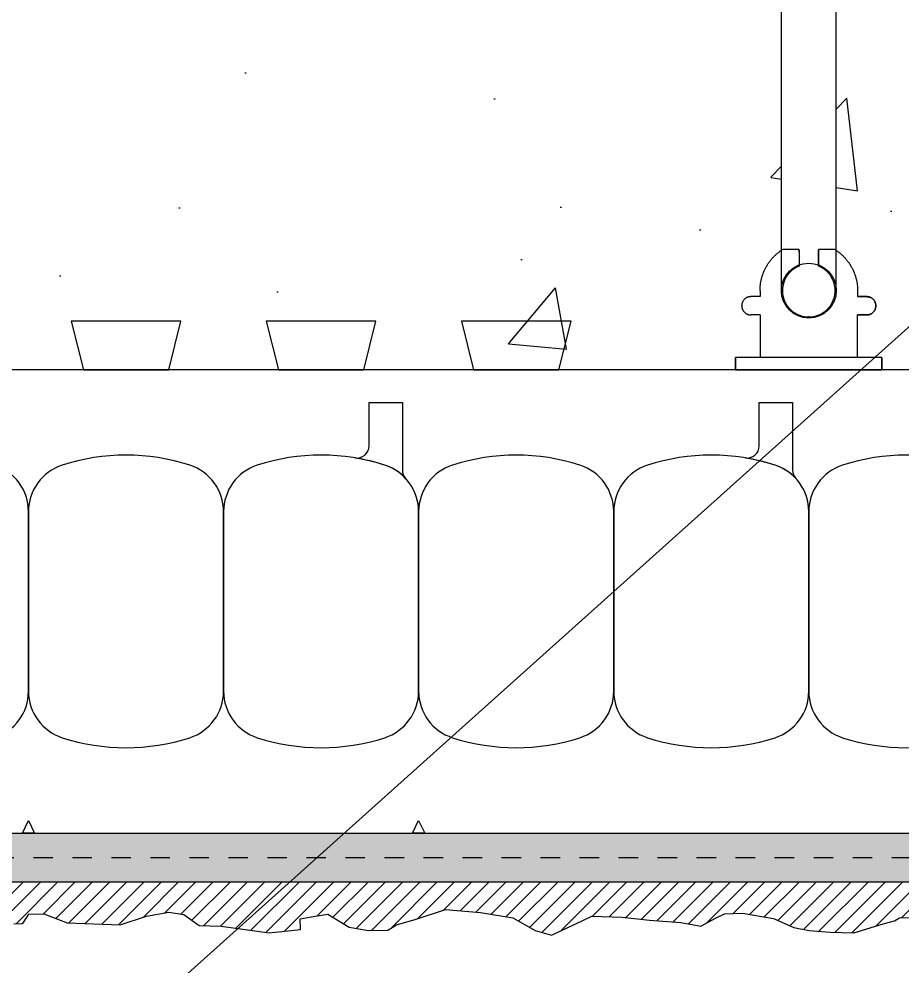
# Model space of a CAD drawing. Header units: inches. Extents: x 2884.7 to 2915.3, y 456.8 to 491.9.
# Drawn here: x 2894.719 to 2899.246, y 475.122 to 479.977 of the extents above; entities that cross this region are included whole.
import ezdxf

# ---------------------------------------------------------------- set-up
doc = ezdxf.new("R2010")
doc.units = ezdxf.units.IN
doc.header["$LTSCALE"] = 0.5
doc.header["$MEASUREMENT"] = 0
doc.linetypes.add('DASHED2', pattern=[0.375, 0.25, -0.125])
doc.layers.get('0').update_dxf_attribs({"linetype": 'CONTINUOUS'})
for name, color, linetype in [('HATCH', 12, 'CONTINUOUS'), ('line25', 2, 'CONTINUOUS'), ('LINE50', 5, 'CONTINUOUS'), ('LINE9', 9, 'CONTINUOUS'), ('TEXT', 4, 'CONTINUOUS')]:
    doc.layers.add(name, color=color, linetype=linetype)
doc.styles.add('DIM', font='romans.shx', dxfattribs={"width": 0.7})
doc.dimstyles.new('ext_12', dxfattribs={"dimscale": 12, "dimtxt": 0.09375, "dimasz": 0.09375, "dimexe": 0.09375, "dimexo": 0.0625, "dimgap": 0.0625, "dimtad": 1, "dimdec": 1, "dimzin": 3, "dimdsep": 46, "dimlunit": 4, "dimtxsty": 'DIM', "dimcen": 0.09, "dimdle": 0.09375, "dimclrt": 4, "dimadec": 0, "dimazin": 0, "dimtfac": 1, "dimtdec": 1, "dimtmove": 2, "dimatfit": 3, "dimfxl": 0, "dimfrac": 2, "dimtolj": 1, "dimtzin": 0, "dimarcsym": 0})

# ---------------------------------------------------------------- blocks, each defined once
blk = doc.blocks.new('WEB_6_CENTRE_TOP')
for p, q in [((5.688000016345484, 0.140625), (4.440892098500626e-16, 0.140625)), ((5.688000016345484, -0.140625), (4.440892098500626e-16, -0.140625))]:
    blk.add_line(p, q)
for centre in [(4.440892098500626e-16, 0), (5.688000016345484, 0)]:
    blk.add_circle(centre, 0.140625)
blk = doc.blocks.new('Connector')
blk.add_point((0.2709174698770802, 1.661931555041463e-06))
at = {"layer": 'LINE9'}
for p, q in [((-3.258168725484012e-05, 0.3749992150000656), (3.258168725484012e-05, -0.3749992150000656)), ((0.06241786328238064, -0.3749992148524877), (0.06241786328238064, 0.3749992443783929)), ((0.2812174256824029, 0.2499994843784696), (0.06241786620012491, 0.2499994843784696))]:
    blk.add_line(p, q, dxfattribs=at)
for points, weights in [([(0.007417973282404233, 0.3749992443784497), (0.003675450510719713, 0.3749992443784497), (-3.25743263793754e-05, 0.3749992443784497)], [1, 0.9725870691378072, 0.9503054881147847]), ([(0.3272173336824018, 0.3434992873784556), (0.3081635517900478, 0.3434992873783988), (0.2812174256824314, 0.3165531612708667), (0.2812174256824029, 0.2974993793784568)], [1, 0.85355339, 0.85355339, 1]), ([(0.3280923319323996, 0.3434992873784556), (0.3272173336824302, 0.3434992873784556), (0.3272173336824018, 0.3434992873784556)], [1, 0.70710678, 1]), ([(0.3749672381823963, 0.2974993793784568), (0.3749672381823964, 0.3165531612708667), (0.3480211220747584, 0.3434992873783988), (0.3289673301823974, 0.3434992873784556)], [1, 0.85355339, 0.85355339, 1]), ([(0.4059171863186535, 0.2499994812478752), (0.5456119710193006, 0.2499994818511543), (0.6188283582062053, 0.1310289191654936)], [0.9584044154091053, 0.794674173519109, 0.86465157111261]), ([(0.6188283615153448, 0.05237709487580038), (0.6117085634233241, 0.04899987637845172), (0.6038283904591744, 0.04899987637845173)], [0.8361502417800951, 0.892081430621068, 1]), ([(0.6038283904591744, -0.0489998776216619), (0.6117085625107617, -0.048999877621605), (0.6188283599457839, -0.05237709537464598)], [1, 0.892081441770365, 0.8361502533368361]), ([(0.6188283613946357, -0.131028911892309), (0.5456119750629149, -0.2499994738277503), (0.4059171864701652, -0.2499994726211348)], [0.8646515744283529, 0.7946741696858824, 0.9584044151948177]), ([(0.2812174256824029, -0.2974993806216669), (0.2812174256824314, -0.3165531625140199), (0.3081635517900478, -0.3434992886216657), (0.3272173336824018, -0.3434992886216657)], [1, 0.85355339, 0.85355339, 1]), ([(0.3272173336824018, -0.3434992886216657), (0.2812174256824029, -0.3434992886216657), (0.2812174256824029, -0.2974993806216669)], [1, 0.70710678, 1]), ([(0.3289673301823974, -0.3434992886216657), (0.3480211120747487, -0.3434992886216657), (0.3749672381823964, -0.3165531625140199), (0.3749672381823963, -0.2974993806216669)], [1, 0.85355339, 0.85355339, 1]), ([(0.3749672381823963, -0.2974993806216669), (0.3749672381823963, -0.3434992886216657), (0.3289673301823974, -0.3434992886216657)], [1, 0.70710678, 1]), ([(-3.257432646819325e-05, -0.3749992256215302), (0.003675450510687739, -0.374999225621644), (0.007417973282404233, -0.374999225621644)], [0.9503054881146419, 0.9725870691377194, 1])]:
    blk.add_rational_spline(points, weights, degree=2, dxfattribs=at)
for points, degree in [([(-3.257431322012394e-05, 0.3749992150000656), (0.002445673934634129, 0.3749992149990992), (0.004938010751889266, 0.3749992149986445), (0.007417973282404233, 0.3749992149986445)], 3), ([(0.007417973282404233, 0.3749992149986445), (0.02144967107233597, 0.3749992149986445), (0.05068376975444622, 0.3749992150304199), (0.06241786328238064, 0.3749992151096597), (0.06241786328238064, 0.3749992151476311)], 3), ([(0.3272173336824018, 0.3434992873784556), (0.3272173336824018, 0.3434992873784556), (0.3276798538016727, 0.3434992873784556), (0.3280923319323996, 0.3434992873784556)], 3), ([(0.3280923319323996, 0.3434992873784556), (0.3285048100631265, 0.3434992873784556), (0.3289673301823974, 0.3434992873784556), (0.3289673301823974, 0.3434992873784556)], 3), ([(0.2812174256824029, 0.2499994843784696), (0.2812174256824029, 0.2974993793784568)], 1), ([(0.3749672381823963, 0.2499994843784127), (0.3749672381823963, 0.2974993793784568)], 1), ([(0.4059171862823838, 0.2499994843784127), (0.3749672381824247, 0.2499994843784127)], 1), ([(0.6188283604591653, 0.1310289223200191), (0.6188283604591653, 0.05237707962402895)], 1), ([(0.6038283904591744, 0.04899987637845173), (0.5317104146954286, 0.04899987637845173)], 1), ([(0.6038283904591744, 0.04899987511755102), (0.6089535437752751, 0.04899987429752786), (0.6141977466683137, 0.05018059706043845), (0.6188283630154707, 0.05237709171308937)], 3), ([(0.6038283904591744, -0.04899987608649169), (0.579789061094008, -0.0489998776216619), (0.5557497317288416, -0.0489998776216619), (0.5317104023636752, -0.04899988870317272)], 3), ([(0.5317104146954286, -0.0489998776216619), (0.6038283904591744, -0.0489998776216619)], 1), ([(0.6188283630154707, -0.05237709086724705), (0.6141977462140495, -0.05018059748231805), (0.6089535436424036, -0.04899987508798019), (0.6038283904591744, -0.04899987608649169)], 3), ([(0.6188283604591653, -0.05237709086724705), (0.6188283604591653, -0.1310289135632782)], 1), ([(0.06241786328238064, -0.2499994756216148), (0.2812174256824029, -0.249999475621615)], 1), ([(0.2812174256824029, -0.2974993806216669), (0.2812174256824029, -0.249999475621615)], 1), ([(0.2812174256824029, -0.249999475621615), (0.2812174256824029, -0.2974993806216669)], 1), ([(0.3749672381823963, -0.2499994756216717), (0.3749672381823963, -0.2974993806216669)], 1), ([(0.3749672381823963, -0.2974993806216669), (0.3749672381823963, -0.2499994756216717)], 1), ([(0.4059171862823838, -0.2499994756216717), (0.3749672381750919, -0.2499994756216717)], 1), ([(0.007417973282404233, -0.3749992150014743), (0.004938010753196664, -0.3749992150014743), (0.002445673934946768, -0.3749992150010196), (-3.257431313485881e-05, -0.3749992150000532)], 3), ([(0.06241786328238064, -0.3749992148524877), (0.06241786328238064, -0.3749992148905159), (0.05068376975444622, -0.3749992149696988), (0.02144967107233597, -0.3749992150014743), (0.007417973282404233, -0.3749992150014743)], 3), ([(0.3280923319323996, -0.3434992886216657), (0.3276798538016443, -0.3434992886216657), (0.3272173336824018, -0.3434992886216657), (0.3272173336824018, -0.3434992886216657)], 3), ([(0.3289673301823974, -0.3434992886216657), (0.3289673301823974, -0.3434992886216657), (0.3285048100631265, -0.3434992886216657), (0.3280923319323996, -0.3434992886216657)], 3)]:
    blk.add_open_spline(points, degree=degree, dxfattribs=at)
for points, weights, knots in [([(0.06241786730985413, 0.3749992443783931), (0.06241786854196008, 0.3749992443784498), (0.04630877539782219, 0.3749992443784497), (0.03019967615492369, 0.3749992443785634), (0.007417973835350365, 0.3749992443785634)], [0.8687188585685339, 0.861102746415096, 1, 0.8611027342883395, 0.8687188598984209], [0, 0, 0, 0.4999999781731538, 0.4999999781731538, 1, 1, 1]), ([(0.5317104048302843, 0.04899987390064713), (0.4716783751912068, 0.2031150203294549), (0.332712202692651, 0.1134281874892683), (0.1569597641982092, 4.346083437578585e-09), (0.3327122026926226, -0.1134281887647656), (0.4716783699598199, -0.2031150182285097), (0.5317104030229416, -0.04899987134177148)], [0.899508922285991, 0.5997182152975012, 1, 0.54226024, 1, 0.5997182243345061, 0.8995089087494773], [0, 0, 0, 0.3181123135056626, 0.3181123135056626, 0.6818876936762344, 0.6818876936762344, 1, 1, 1]), ([(0.007417973035650509, -0.374999225621758), (0.03019967149134928, -0.374999225621644), (0.04630876560347374, -0.374999225621644), (0.06241785921338838, -0.3749992256216439), (0.0624178606516388, -0.3749992256217576)], [0.8687188593189243, 0.8611027395725566, 1, 0.8611027429575047, 0.8687188589477123], [0, 0, 0, 0.5000000060925393, 0.5000000060925393, 1, 1, 1])]:
    blk.add_rational_spline(points, weights, degree=2, knots=knots, dxfattribs=at)
for points, knots in [([(0.4059171862823838, 0.2499994781284788), (0.4059171862823838, 0.2499994777493332), (0.4059171862823838, 0.2499994773701876), (0.4059171862823838, 0.249999476991042), (0.4059171862823838, 0.249999476991042), (0.4059171862823838, 0.2499994781284788), (0.4059171862823838, 0.2499994781284788)], [0, 0, 0, 0, 1, 1, 1, 1.000000001137437, 1.000000001137437, 1.000000001137437, 1.000000001137437]), ([(0.4059171862943742, 0.249999479746242), (0.4059171862943742, 0.249999480246919), (0.4059171862943742, 0.249999480747596), (0.4059171862943742, 0.249999481248273), (0.4059171862943742, 0.249999481248273), (0.4059171862943742, 0.249999479746242), (0.4059171862943742, 0.249999479746242)], [0, 0, 0, 0, 1, 1, 1, 1.000000001502031, 1.000000001502031, 1.000000001502031, 1.000000001502031]), ([(0.4059171862823838, 0.2499994713335302), (0.4059171862823838, 0.249999470863473), (0.4059171862823838, 0.2499994703934158), (0.4059171862823838, 0.2499994699233586), (0.4059171862823838, 0.2499994699233587), (0.4059171862823838, 0.2499994713335302), (0.4059171862823838, 0.2499994713335302)], [0, 0, 0, 0, 1, 1, 1, 1.000000001410172, 1.000000001410172, 1.000000001410172, 1.000000001410172]), ([(0.4059171862943758, 0.2499994704144855), (0.4059171862943758, 0.249999471035102), (0.4059171862943758, 0.2499994716557185), (0.4059171862943758, 0.249999472276335), (0.4059171862943758, 0.249999472276335), (0.4059171862943758, 0.2499994704144855), (0.4059171862943758, 0.2499994704144855)], [0, 0, 0, 0, 1, 1, 1, 1.00000000186185, 1.00000000186185, 1.00000000186185, 1.00000000186185]), ([(0.4059171862823838, 0.2499994642658469), (0.4059171862823838, 0.2499994638867392), (0.4059171862823838, 0.2499994635076314), (0.4059171862823838, 0.2499994631285237), (0.4059171862823838, 0.2499994631285238), (0.4059171862823838, 0.2499994642658469), (0.4059171862823838, 0.2499994642658469)], [0, 0, 0, 0, 1, 1, 1, 1.000000001137323, 1.000000001137323, 1.000000001137323, 1.000000001137323]), ([(0.4059171862944932, 0.2499994614427751), (0.4059171862944932, 0.2499994619433193), (0.4059171862944932, 0.2499994624438635), (0.4059171862944932, 0.2499994629444077), (0.4059171862944932, 0.2499994629444077), (0.4059171862944932, 0.2499994614427751), (0.4059171862944932, 0.2499994614427751)], [0, 0, 0, 0, 1, 1, 1, 1.000000001501633, 1.000000001501633, 1.000000001501633, 1.000000001501633]), ([(0.4059171869207354, 0.2499994597462267), (0.4059171869207354, 0.2499994602468277), (0.4059171869207354, 0.2499994607474287), (0.4059171869207354, 0.2499994612480297), (0.4059171869207354, 0.2499994612480298), (0.4059171869207354, 0.2499994597462267), (0.4059171869207354, 0.2499994597462267)], [0, 0, 0, 0, 1, 1, 1, 1.000000001501803, 1.000000001501803, 1.000000001501803, 1.000000001501803]), ([(0.4059171862823838, 0.2499994498485369), (0.4059171862823838, 0.2499994495351781), (0.4059171862823838, 0.2499994492218193), (0.4059171862823838, 0.2499994489084605), (0.4059171862823838, 0.2499994489084604), (0.4059171862823838, 0.2499994498485369), (0.4059171862823838, 0.2499994498485369)], [0, 0, 0, 0, 1, 1, 1, 1.000000000940076, 1.000000000940076, 1.000000000940076, 1.000000000940076]), ([(0.4059171862823838, 0.2499994543785026), (0.4059171862823838, 0.2499994541257389), (0.4059171862823838, 0.2499994538729752), (0.4059171862823838, 0.2499994536202115), (0.4059171862823838, 0.2499994536202114), (0.4059171862823838, 0.2499994543785026), (0.4059171862823838, 0.2499994543785026)], [0, 0, 0, 0, 1, 1, 1, 1.000000000758291, 1.000000000758291, 1.000000000758291, 1.000000000758291]), ([(0.4059171862823838, 0.2499994451367859), (0.4059171862823838, 0.2499994448840222), (0.4059171862823838, 0.2499994446312585), (0.4059171862823838, 0.2499994443784948), (0.4059171862823838, 0.2499994443784947), (0.4059171862823838, 0.2499994451367859), (0.4059171862823838, 0.2499994451367859)], [0, 0, 0, 0, 1, 1, 1, 1.000000000758291, 1.000000000758291, 1.000000000758291, 1.000000000758291]), ([(0.4059171869207906, 0.2499994504141859), (0.4059171869207728, 0.249999451034878), (0.4059171869207551, 0.2499994516555702), (0.4059171869207373, 0.2499994522762624), (0.4059171869207372, 0.2499994522762625), (0.4059171869207906, 0.2499994504141859), (0.4059171869207906, 0.2499994504141859)], [0, 0, 0, 0, 1, 1, 1, 1.000000001862076, 1.000000001862076, 1.000000001862076, 1.000000001862076]), ([(0.4059171869023155, 0.249999440436631), (0.4059171869023827, 0.249999440716566), (0.4059171869024499, 0.249999440996501), (0.405917186902517, 0.249999441276436), (0.4059171869025171, 0.249999441276436), (0.4059171869023155, 0.249999440436631), (0.4059171869023155, 0.249999440436631)], [0, 0, 0, 0, 1, 1, 1, 1.000000000839805, 1.000000000839805, 1.000000000839805, 1.000000000839805]), ([(0.4059171869023155, 0.2499994352179503), (0.4059171869023155, 0.2499994355650362), (0.4059171869023155, 0.2499994359121221), (0.4059171869023155, 0.249999436259208), (0.4059171869023155, 0.249999436259208), (0.4059171869023155, 0.2499994352179503), (0.4059171869023155, 0.2499994352179503)], [0, 0, 0, 0, 1, 1, 1, 1.000000001041258, 1.000000001041258, 1.000000001041258, 1.000000001041258]), ([(0.4059171869207354, 0.2499994414427026), (0.4059171869207354, 0.2499994419432847), (0.4059171869207354, 0.2499994424438668), (0.4059171869207354, 0.2499994429444489), (0.4059171869207354, 0.2499994429444489), (0.4059171869207354, 0.2499994414427026), (0.4059171869207354, 0.2499994414427026)], [0, 0, 0, 0, 1, 1, 1, 1.000000001501746, 1.000000001501746, 1.000000001501746, 1.000000001501746]), ([(0.4059171862823838, 0.2499994298485779), (0.4059171862823838, 0.2499994295352191), (0.4059171862823838, 0.2499994292218603), (0.4059171862823838, 0.2499994289085015), (0.4059171862823838, 0.2499994289085014), (0.4059171862823838, 0.2499994298485779), (0.4059171862823838, 0.2499994298485779)], [0, 0, 0, 0, 1, 1, 1, 1.000000000940076, 1.000000000940076, 1.000000000940076, 1.000000000940076]), ([(0.4059171862823838, 0.24999942513677), (0.4059171862823838, 0.2499994248840442), (0.4059171862823838, 0.2499994246313184), (0.4059171862823838, 0.2499994243785925), (0.4059171862823838, 0.2499994243785925), (0.4059171862823838, 0.24999942513677), (0.4059171862823838, 0.24999942513677)], [0, 0, 0, 0, 1, 1, 1, 1.000000000758178, 1.000000000758178, 1.000000000758178, 1.000000000758178]), ([(0.4059171862823838, 0.2499994343784868), (0.4059171862823838, 0.2499994341257609), (0.4059171862823838, 0.2499994338730351), (0.4059171862823838, 0.2499994336203092), (0.4059171862823838, 0.2499994336203092), (0.4059171862823838, 0.2499994343784868), (0.4059171862823838, 0.2499994343784868)], [0, 0, 0, 0, 1, 1, 1, 1.000000000758178, 1.000000000758178, 1.000000000758178, 1.000000000758178]), ([(0.4059171869023155, 0.2499994302006659), (0.4059171869023155, 0.2499994304806766), (0.4059171869023155, 0.2499994307606873), (0.4059171869023155, 0.2499994310406979), (0.4059171869023155, 0.2499994310406979), (0.4059171869023155, 0.2499994302006659), (0.4059171869023155, 0.2499994302006659)], [0, 0, 0, 0, 1, 1, 1, 1.000000000840032, 1.000000000840032, 1.000000000840032, 1.000000000840032]), ([(0.4059171862823838, 0.2499994190031378), (0.4059171862823838, 0.2499994182290819), (0.4059171862823838, 0.2499994174550262), (0.4059171862823838, 0.2499994166809704), (0.4059171862823838, 0.2499994166809704), (0.4059171862823838, 0.2499994190031378), (0.4059171862823838, 0.2499994190031378)], [0, 0, 0, 0, 1, 1, 1, 1.000000002322167, 1.000000002322167, 1.000000002322167, 1.000000002322167]), ([(0.4059171869023466, 0.2499994200135868), (0.4059171869023277, 0.2499994202647587), (0.4059171869023088, 0.2499994205159306), (0.4059171869022898, 0.2499994207671025), (0.4059171869022897, 0.2499994207671026), (0.4059171869023466, 0.2499994200135868), (0.4059171869023466, 0.2499994200135868)], [0, 0, 0, 0, 1, 1, 1, 1.000000000753516, 1.000000000753516, 1.000000000753516, 1.000000000753516]), ([(0.4059171869023483, 0.2499994158456562), (0.4059171869023667, 0.2499994161569498), (0.405917186902385, 0.2499994164682434), (0.4059171869024033, 0.2499994167795369), (0.4059171869024034, 0.2499994167795369), (0.4059171869023483, 0.2499994158456562), (0.4059171869023483, 0.2499994158456562)], [0, 0, 0, 0, 1, 1, 1, 1.000000000933881, 1.000000000933881, 1.000000000933881, 1.000000000933881]), ([(0.4059171862823838, 0.2499994138336836), (0.4059171862823838, 0.2499994133636264), (0.4059171862823838, 0.2499994128935692), (0.4059171862823838, 0.249999412423512), (0.4059171862823838, 0.249999412423512), (0.4059171862823838, 0.2499994138336836), (0.4059171862823838, 0.2499994138336836)], [0, 0, 0, 0, 1, 1, 1, 1.000000001410172, 1.000000001410172, 1.000000001410172, 1.000000001410172]), ([(0.4059171862823838, 0.2499994096882067), (0.4059171862823838, 0.2499994089141509), (0.4059171862823838, 0.2499994081400951), (0.4059171862823838, 0.2499994073660393), (0.4059171862823838, 0.2499994073660394), (0.4059171862823838, 0.2499994096882067), (0.4059171862823838, 0.2499994096882067)], [0, 0, 0, 0, 1, 1, 1, 1.000000002322167, 1.000000002322167, 1.000000002322167, 1.000000002322167]), ([(0.4059171869024603, 0.2499994118581473), (0.4059171869024603, 0.2499994121092815), (0.4059171869024603, 0.2499994123604158), (0.4059171869024603, 0.24999941261155), (0.4059171869024603, 0.24999941261155), (0.4059171869024603, 0.2499994118581473), (0.4059171869024603, 0.2499994118581473)], [0, 0, 0, 0, 1, 1, 1, 1.000000000753403, 1.000000000753403, 1.000000000753403, 1.000000000753403]), ([(0.6188283582062333, 0.1310289191656072), (0.6188283582062333, 0.131028914734928), (0.6188283582062333, 0.1310289103042488), (0.6188283582062333, 0.1310289058735695), (0.6188283582062333, 0.1310289058735696), (0.6188283582062333, 0.1310289191656072), (0.6188283582062333, 0.1310289191656072)], [0, 0, 0, 0, 1, 1, 1, 1.000000013292038, 1.000000013292038, 1.000000013292038, 1.000000013292038]), ([(0.6188283575188258, 0.1310289002827351), (0.6188283575187972, 0.131028895852018), (0.6188283575187684, 0.1310288914213008), (0.6188283575187397, 0.1310288869905837), (0.6188283575187397, 0.1310288869905837), (0.6188283575188258, 0.1310289002827351), (0.6188283575188258, 0.1310289002827351)], [0, 0, 0, 0, 1, 1, 1, 1.000000013292151, 1.000000013292151, 1.000000013292151, 1.000000013292151]), ([(0.6188283574903464, 0.1310288803306951), (0.6188283574903464, 0.1310288760772916), (0.6188283574903464, 0.131028871823888), (0.6188283574903464, 0.1310288675704844), (0.6188283574903464, 0.1310288675704844), (0.6188283574903464, 0.1310288803306951), (0.6188283574903464, 0.1310288803306951)], [0, 0, 0, 0, 1, 1, 1, 1.000000012760211, 1.000000012760211, 1.000000012760211, 1.000000012760211]), ([(0.6188283575901625, 0.1310288596646449), (0.6188283575901625, 0.1310288566949931), (0.6188283575901625, 0.1310288537253413), (0.6188283575901625, 0.1310288507556896), (0.6188283575901625, 0.1310288507556895), (0.6188283575901625, 0.1310288596646449), (0.6188283575901625, 0.1310288596646449)], [0, 0, 0, 0, 1, 1, 1, 1.000000008908955, 1.000000008908955, 1.000000008908955, 1.000000008908955]), ([(0.531710395023997, 0.0489999167595049), (0.531710395023997, 0.04899991933610339), (0.531710395023997, 0.04899992191270189), (0.531710395023997, 0.04899992448930039), (0.531710395023997, 0.04899992448930039), (0.531710395023997, 0.0489999167595049), (0.531710395023997, 0.0489999167595049)], [0, 0, 0, 0, 1, 1, 1, 1.000000007729795, 1.000000007729795, 1.000000007729795, 1.000000007729795]), ([(0.5317103995546741, 0.04899991800994644), (0.5317103995546741, 0.0489999212636827), (0.5317103995546741, 0.04899992451741893), (0.5317103995546741, 0.04899992777115518), (0.5317103995546741, 0.04899992777115517), (0.5317103995546741, 0.04899991800994644), (0.5317103995546741, 0.04899991800994644)], [0, 0, 0, 0, 1, 1, 1, 1.000000009761209, 1.000000009761209, 1.000000009761209, 1.000000009761209]), ([(0.5317103976323132, 0.04899991721720811), (0.5317103976323132, 0.04899992052896254), (0.5317103976323132, 0.04899992384071696), (0.5317103976323132, 0.04899992715247139), (0.5317103976323132, 0.04899992715247137), (0.5317103976323132, 0.04899991721720811), (0.5317103976323132, 0.04899991721720811)], [0, 0, 0, 0, 1, 1, 1, 1.000000009935263, 1.000000009935263, 1.000000009935263, 1.000000009935263]), ([(0.5317104041095337, 0.04899991730901024), (0.5317104041095337, 0.04899992056278436), (0.5317104041095337, 0.0489999238165585), (0.5317104041095337, 0.04899992707033263), (0.5317104041095337, 0.04899992707033263), (0.5317104041095337, 0.04899991730901024), (0.5317104041095337, 0.04899991730901024)], [0, 0, 0, 0, 1, 1, 1, 1.000000009761322, 1.000000009761322, 1.000000009761322, 1.000000009761322]), ([(0.5317103998444601, 0.04899984198357901), (0.5317103998444601, 0.04899984485705174), (0.5317103998444601, 0.04899984773052446), (0.5317103998444601, 0.04899985060399718), (0.5317103998444601, 0.04899985060399716), (0.5317103998444601, 0.04899984198357901), (0.5317103998444601, 0.04899984198357901)], [0, 0, 0, 0, 1, 1, 1, 1.000000008620418, 1.000000008620418, 1.000000008620418, 1.000000008620418]), ([(0.5317104146954286, 0.04899987637845173), (0.5317104146954286, 0.04899987304511576), (0.5317104146954286, 0.04899986971177979), (0.5317104146954286, 0.04899986637844381), (0.5317104146954286, 0.0489998663784438), (0.5317104146954286, 0.04899987637845173), (0.5317104146954286, 0.04899987637845173)], [0, 0, 0, 0, 1, 1, 1, 1.000000010000008, 1.000000010000008, 1.000000010000008, 1.000000010000008]), ([(0.5317104052942073, 0.04899986408890453), (0.5317104052942073, 0.04899986696239621), (0.5317104052942073, 0.04899986983588789), (0.5317104052942073, 0.04899987270937956), (0.5317104052942073, 0.04899987270937955), (0.5317104052942073, 0.04899986408890453), (0.5317104052942073, 0.04899986408890453)], [0, 0, 0, 0, 1, 1, 1, 1.000000008620475, 1.000000008620475, 1.000000008620475, 1.000000008620475]), ([(0.5317104146954286, 0.04899985637849271), (0.5317104146954286, 0.04899985304515674), (0.5317104146954286, 0.04899984971182077), (0.5317104146954286, 0.04899984637848479), (0.5317104146954286, 0.04899984637848478), (0.5317104146954286, 0.04899985637849271), (0.5317104146954286, 0.04899985637849271)], [0, 0, 0, 0, 1, 1, 1, 1.000000010000008, 1.000000010000008, 1.000000010000008, 1.000000010000008]), ([(0.5317104146954286, 0.04899983637853369), (0.5317104146954286, 0.04899983304519772), (0.5317104146954286, 0.04899982971186174), (0.5317104146954286, 0.04899982637852577), (0.5317104146954286, 0.04899982637852576), (0.5317104146954286, 0.04899983637853369), (0.5317104146954286, 0.04899983637853369)], [0, 0, 0, 0, 1, 1, 1, 1.000000010000008, 1.000000010000008, 1.000000010000008, 1.000000010000008]), ([(0.5317104146954286, 0.04899981586203852), (0.5317104146954286, 0.04899981287305998), (0.5317104146954286, 0.04899980988408144), (0.5317104146954286, 0.04899980689510289), (0.5317104146954286, 0.04899980689510288), (0.5317104146954286, 0.04899981586203852), (0.5317104146954286, 0.04899981586203852)], [0, 0, 0, 0, 1, 1, 1, 1.000000008966936, 1.000000008966936, 1.000000008966936, 1.000000008966936]), ([(0.6038283904591744, 0.04899987637845173), (0.6038283904591744, 0.04899987304511576), (0.6038283904591744, 0.04899986971177979), (0.6038283904591744, 0.04899986637844381), (0.6038283904591744, 0.0489998663784438), (0.6038283904591744, 0.04899987637845173), (0.6038283904591744, 0.04899987637845173)], [0, 0, 0, 0, 1, 1, 1, 1.000000010000008, 1.000000010000008, 1.000000010000008, 1.000000010000008]), ([(0.6038283904591744, 0.04899985637849271), (0.6038283904591744, 0.04899985304515674), (0.6038283904591744, 0.04899984971182077), (0.6038283904591744, 0.04899984637848479), (0.6038283904591744, 0.04899984637848478), (0.6038283904591744, 0.04899985637849271), (0.6038283904591744, 0.04899985637849271)], [0, 0, 0, 0, 1, 1, 1, 1.000000010000008, 1.000000010000008, 1.000000010000008, 1.000000010000008]), ([(0.6038283904591744, 0.04899983637853369), (0.6038283904591744, 0.04899983304519772), (0.6038283904591744, 0.04899982971186174), (0.6038283904591744, 0.04899982637852577), (0.6038283904591744, 0.04899982637852576), (0.6038283904591744, 0.04899983637853369), (0.6038283904591744, 0.04899983637853369)], [0, 0, 0, 0, 1, 1, 1, 1.000000010000008, 1.000000010000008, 1.000000010000008, 1.000000010000008]), ([(0.6038283904591744, 0.04899981586203852), (0.6038283904591744, 0.04899981287305998), (0.6038283904591744, 0.04899980988408144), (0.6038283904591744, 0.04899980689510289), (0.6038283904591744, 0.04899980689510288), (0.6038283904591744, 0.04899981586203852), (0.6038283904591744, 0.04899981586203852)], [0, 0, 0, 0, 1, 1, 1, 1.000000008966936, 1.000000008966936, 1.000000008966936, 1.000000008966936]), ([(0.5317104146954286, -0.04899976710537955), (0.5317104146954286, -0.04899976411640102), (0.5317104146954286, -0.04899976112742247), (0.5317104146954286, -0.04899975813844393), (0.5317104146954286, -0.04899975813844391), (0.5317104146954286, -0.04899976710537955), (0.5317104146954286, -0.04899976710537955)], [0, 0, 0, 0, 1, 1, 1, 1.000000008966936, 1.000000008966936, 1.000000008966936, 1.000000008966936]), ([(0.5317104146954286, -0.04899978762181788), (0.5317104146954286, -0.04899978428850084), (0.5317104146954286, -0.04899978095518381), (0.5317104146954286, -0.04899977762186677), (0.5317104146954286, -0.04899977762186679), (0.5317104146954286, -0.04899978762181788), (0.5317104146954286, -0.04899978762181788)], [0, 0, 0, 0, 1, 1, 1, 1.000000009999951, 1.000000009999951, 1.000000009999951, 1.000000009999951]), ([(0.5317104146954286, -0.04899980762183374), (0.5317104146954286, -0.04899980428849778), (0.5317104146954286, -0.0489998009551618), (0.5317104146954286, -0.04899979762182582), (0.5317104146954286, -0.04899979762182581), (0.5317104146954286, -0.04899980762183374), (0.5317104146954286, -0.04899980762183374)], [0, 0, 0, 0, 1, 1, 1, 1.000000010000008, 1.000000010000008, 1.000000010000008, 1.000000010000008]), ([(0.5317104146954286, -0.04899982762179277), (0.5317104146954286, -0.0489998242884568), (0.5317104146954286, -0.04899982095512082), (0.5317104146954286, -0.04899981762178485), (0.5317104146954286, -0.04899981762178483), (0.5317104146954286, -0.04899982762179277), (0.5317104146954286, -0.04899982762179277)], [0, 0, 0, 0, 1, 1, 1, 1.000000010000008, 1.000000010000008, 1.000000010000008, 1.000000010000008]), ([(0.6038283904591744, -0.04899975813844391), (0.6038283904591744, -0.04899976112742245), (0.6038283904591744, -0.04899976411640099), (0.6038283904591744, -0.04899976710537954), (0.6038283904591744, -0.04899976710537955), (0.6038283904591744, -0.04899975813844391), (0.6038283904591744, -0.04899975813844391)], [0, 0, 0, 0, 1, 1, 1, 1.000000008966936, 1.000000008966936, 1.000000008966936, 1.000000008966936]), ([(0.6038283904591744, -0.04899976710537955), (0.6038283904591744, -0.04899976411640102), (0.6038283904591744, -0.04899976112742247), (0.6038283904591744, -0.04899975813844393), (0.6038283904591744, -0.04899975813844391), (0.6038283904591744, -0.04899976710537955), (0.6038283904591744, -0.04899976710537955)], [0, 0, 0, 0, 1, 1, 1, 1.000000008966936, 1.000000008966936, 1.000000008966936, 1.000000008966936]), ([(0.6038283904591744, -0.04899977762186679), (0.6038283904591744, -0.04899978095518383), (0.6038283904591744, -0.04899978428850086), (0.6038283904591744, -0.04899978762181789), (0.6038283904591744, -0.04899978762181788), (0.6038283904591744, -0.04899977762186679), (0.6038283904591744, -0.04899977762186679)], [0, 0, 0, 0, 1, 1, 1, 1.000000009999951, 1.000000009999951, 1.000000009999951, 1.000000009999951]), ([(0.6038283904591744, -0.04899978762181788), (0.6038283904591744, -0.04899978428850084), (0.6038283904591744, -0.04899978095518381), (0.6038283904591744, -0.04899977762186677), (0.6038283904591744, -0.04899977762186679), (0.6038283904591744, -0.04899978762181788), (0.6038283904591744, -0.04899978762181788)], [0, 0, 0, 0, 1, 1, 1, 1.000000009999951, 1.000000009999951, 1.000000009999951, 1.000000009999951]), ([(0.6038283904591744, -0.04899979762182581), (0.6038283904591744, -0.04899980095516178), (0.6038283904591744, -0.04899980428849775), (0.6038283904591744, -0.04899980762183373), (0.6038283904591744, -0.04899980762183374), (0.6038283904591744, -0.04899979762182581), (0.6038283904591744, -0.04899979762182581)], [0, 0, 0, 0, 1, 1, 1, 1.000000010000008, 1.000000010000008, 1.000000010000008, 1.000000010000008]), ([(0.6038283904591744, -0.04899980762183374), (0.6038283904591744, -0.04899980428849778), (0.6038283904591744, -0.0489998009551618), (0.6038283904591744, -0.04899979762182582), (0.6038283904591744, -0.04899979762182581), (0.6038283904591744, -0.04899980762183374), (0.6038283904591744, -0.04899980762183374)], [0, 0, 0, 0, 1, 1, 1, 1.000000010000008, 1.000000010000008, 1.000000010000008, 1.000000010000008]), ([(0.6038283904591744, -0.04899981762178483), (0.6038283904591744, -0.0489998209551208), (0.6038283904591744, -0.04899982428845678), (0.6038283904591744, -0.04899982762179275), (0.6038283904591744, -0.04899982762179277), (0.6038283904591744, -0.04899981762178483), (0.6038283904591744, -0.04899981762178483)], [0, 0, 0, 0, 1, 1, 1, 1.000000010000008, 1.000000010000008, 1.000000010000008, 1.000000010000008]), ([(0.6038283904591744, -0.04899982762179277), (0.6038283904591744, -0.0489998242884568), (0.6038283904591744, -0.04899982095512082), (0.6038283904591744, -0.04899981762178485), (0.6038283904591744, -0.04899981762178483), (0.6038283904591744, -0.04899982762179277), (0.6038283904591744, -0.04899982762179277)], [0, 0, 0, 0, 1, 1, 1, 1.000000010000008, 1.000000010000008, 1.000000010000008, 1.000000010000008]), ([(0.6188283579685141, -0.1310288102930538), (0.6188283579685141, -0.131028807323421), (0.6188283579685141, -0.1310288043537881), (0.6188283579685141, -0.1310288013841553), (0.6188283579685141, -0.1310288013841552), (0.6188283579685141, -0.1310288102930538), (0.6188283579685141, -0.1310288102930538)], [0, 0, 0, 0, 1, 1, 1, 1.000000008908899, 1.000000008908899, 1.000000008908899, 1.000000008908899]), ([(0.6188283580889653, -0.1310288306013315), (0.6188283580889653, -0.131028826347928), (0.6188283580889653, -0.1310288220945244), (0.6188283580889653, -0.1310288178411209), (0.6188283580889653, -0.1310288178411209), (0.6188283580889653, -0.1310288306013315), (0.6188283580889653, -0.1310288306013315)], [0, 0, 0, 0, 1, 1, 1, 1.000000012760211, 1.000000012760211, 1.000000012760211, 1.000000012760211]), ([(0.6188283581260245, -0.1310288505392175), (0.6188283581260245, -0.1310288461085383), (0.6188283581260245, -0.131028841677859), (0.6188283581260245, -0.1310288372471798), (0.6188283581260245, -0.1310288372471798), (0.6188283581260245, -0.1310288505392175), (0.6188283581260245, -0.1310288505392175)], [0, 0, 0, 0, 1, 1, 1, 1.000000013292038, 1.000000013292038, 1.000000013292038, 1.000000013292038]), ([(0.6188283582309848, -0.1310288703686462), (0.6188283582309848, -0.131028865937967), (0.6188283582309848, -0.1310288615072877), (0.6188283582309848, -0.1310288570766085), (0.6188283582309848, -0.1310288570766085), (0.6188283582309848, -0.1310288703686462), (0.6188283582309848, -0.1310288703686462)], [0, 0, 0, 0, 1, 1, 1, 1.000000013292038, 1.000000013292038, 1.000000013292038, 1.000000013292038]), ([(0.4059171844434954, -0.2499994126858886), (0.4059171844434954, -0.2499994131864898), (0.4059171844434954, -0.249999413687091), (0.4059171844434954, -0.2499994141876921), (0.4059171844434954, -0.2499994141876921), (0.4059171844434954, -0.2499994126858886), (0.4059171844434954, -0.2499994126858886)], [0, 0, 0, 0, 1, 1, 1, 1.000000001501803, 1.000000001501803, 1.000000001501803, 1.000000001501803]), ([(0.4059171847819411, -0.2499994216576563), (0.405917184781943, -0.2499994222783107), (0.4059171847819448, -0.249999422898965), (0.4059171847819467, -0.2499994235196194), (0.4059171847819468, -0.2499994235196193), (0.4059171847819411, -0.2499994216576563), (0.4059171847819411, -0.2499994216576563)], [0, 0, 0, 0, 1, 1, 1, 1.000000001861963, 1.000000001861963, 1.000000001861963, 1.000000001861963]), ([(0.4059171850899226, -0.2499993631013747), (0.4059171850899226, -0.2499993633524899), (0.4059171850899226, -0.2499993636036052), (0.4059171850899226, -0.2499993638547204), (0.4059171850899226, -0.2499993638547204), (0.4059171850899226, -0.2499993631013747), (0.4059171850899226, -0.2499993631013747)], [0, 0, 0, 0, 1, 1, 1, 1.000000000753346, 1.000000000753346, 1.000000000753346, 1.000000000753346]), ([(0.4059171857033199, -0.2499993712568136), (0.4059171857033293, -0.2499993715080616), (0.4059171857033387, -0.2499993717593096), (0.4059171857033482, -0.2499993720105576), (0.4059171857033483, -0.2499993720105576), (0.4059171857033199, -0.2499993712568136), (0.4059171857033199, -0.2499993712568136)], [0, 0, 0, 0, 1, 1, 1, 1.000000000753744, 1.000000000753744, 1.000000000753744, 1.000000000753744]), ([(0.4059171853898016, -0.2499993670887124), (0.4059171853898396, -0.249999367400158), (0.4059171853898776, -0.2499993677116035), (0.4059171853899156, -0.249999368023049), (0.4059171853899156, -0.2499993680230489), (0.4059171853898016, -0.2499993670887124), (0.4059171853898016, -0.2499993670887124)], [0, 0, 0, 0, 1, 1, 1, 1.000000000934337, 1.000000000934337, 1.000000000934337, 1.000000000934337]), ([(0.4059171850513268, -0.2499993814438358), (0.4059171850513268, -0.2499993817238466), (0.4059171850513268, -0.2499993820038574), (0.4059171850513268, -0.2499993822838681), (0.4059171850513268, -0.2499993822838682), (0.4059171850513268, -0.2499993814438358), (0.4059171850513268, -0.2499993814438358)], [0, 0, 0, 0, 1, 1, 1, 1.000000000840032, 1.000000000840032, 1.000000000840032, 1.000000000840032]), ([(0.4059171857419166, -0.2499993916799719), (0.405917185741936, -0.2499993919598687), (0.4059171857419555, -0.2499993922397655), (0.4059171857419749, -0.2499993925196624), (0.4059171857419749, -0.2499993925196623), (0.4059171857419166, -0.2499993916799719), (0.4059171857419166, -0.2499993916799719)], [0, 0, 0, 0, 1, 1, 1, 1.00000000083969, 1.00000000083969, 1.00000000083969, 1.00000000083969]), ([(0.4059171853898016, -0.2499993864611199), (0.4059171853898016, -0.2499993868081491), (0.4059171853898016, -0.2499993871551782), (0.4059171853898016, -0.2499993875022073), (0.4059171853898016, -0.2499993875022073), (0.4059171853898016, -0.2499993864611199), (0.4059171853898016, -0.2499993864611199)], [0, 0, 0, 0, 1, 1, 1, 1.000000001041087, 1.000000001041087, 1.000000001041087, 1.000000001041087]), ([(0.4059171854081907, -0.2499994016575833), (0.4059171854081907, -0.2499994022781619), (0.4059171854081907, -0.2499994028987405), (0.4059171854081907, -0.2499994035193191), (0.4059171854081907, -0.249999403519319), (0.4059171854081907, -0.2499994016575833), (0.4059171854081907, -0.2499994016575833)], [0, 0, 0, 0, 1, 1, 1, 1.000000001861736, 1.000000001861736, 1.000000001861736, 1.000000001861736]), ([(0.4059171857602522, -0.2499994109895677), (0.4059171857602312, -0.2499994114900739), (0.4059171857602102, -0.24999941199058), (0.4059171857601892, -0.2499994124910861), (0.4059171857601891, -0.2499994124910861), (0.4059171857602522, -0.2499994109895677), (0.4059171857602522, -0.2499994109895677)], [0, 0, 0, 0, 1, 1, 1, 1.000000001501518, 1.000000001501518, 1.000000001501518, 1.000000001501518]), ([(0.405917185133978, -0.2499994309896403), (0.405917185133978, -0.2499994314901845), (0.405917185133978, -0.2499994319907287), (0.405917185133978, -0.2499994324912729), (0.405917185133978, -0.249999432491273), (0.405917185133978, -0.2499994309896403), (0.405917185133978, -0.2499994309896403)], [0, 0, 0, 0, 1, 1, 1, 1.000000001501633, 1.000000001501633, 1.000000001501633, 1.000000001501633])]:
    blk.add_open_spline(points, degree=3, knots=knots, dxfattribs=at)

msp = doc.modelspace()

# ---------------------------------------------------------------- hatches: boundary and pattern name
at = {"layer": 'HATCH'}
h = msp.add_hatch(dxfattribs=at)
h.set_pattern_fill('AR-CONC', color=256, scale=0.5)
h.set_pattern_definition([(49.99999999999999, (216.4503216859275, -23.50714339594271), (3.586300913003767, -0.3137606749129755), [0.375, -4.125]), (355, (216.4503216859275, -23.50714339594271), (-0.693756668065, 3.760960668500059), [0.3, -3.3]), (100.45144446, (216.7491800909274, -23.53329011594269), (2.89254423363556, 3.447199954843147), [0.3187009599999997, -3.505710559999998]), (46.18420000000001, (216.4503216859275, -22.50714339594271), (5.336206653357862, -0.8275964039653827), [0.5625, -6.1875]), (96.63563549, (216.8950054109273, -22.57610993094272), (4.673309728371142, 4.870593003872752), [0.47805171, -5.258568799999999]), (351.1841639899999, (216.4503216859275, -22.50714339594271), (4.673309725273866, 4.870593001349951), [0.45, -4.950000005]), (21, (216.9503216859275, -22.75714339594271), (2.984535260592308, -2.013094453326694), [0.375, -4.125]), (326.0000000000001, (216.9503216859275, -22.75714339594271), (1.216576659607909, 3.625750225234265), [0.3, -3.3]), (71.45144474, (217.1990329559276, -22.92490126594271), (4.201111883649856, 1.612655764031769), [0.31870095, -3.50571056]), (37.50000000000001, (216.4503216859275, -23.50714339594271), (0.06079927658645334, 1.664469269156557), [0, -3.26, 0, -3.35, 0, -3.3125]), (7.499999999999999, (216.4503216859275, -23.50714339594271), (1.315347687210743, 1.972058559411801), [0, -1.91, 0, -3.185, 0, -1.2625]), (327.5, (215.3353216859277, -23.50714339594271), (2.669112180862045, -0.1127743586718988), [0, -1.25, 0, -3.9, 0, -5.175]), (317.5, (214.8353216859277, -23.50714339594271), (2.915930846711931, 0.5005249116615886), [0, -1.625, 0, -2.59, 0, -3.675])])
h.paths.add_polyline_path([(2891.143049125593, 484.6784536995219), (2898.393050655593, 484.6784536995219), (2898.393050655593, 484.6160032619131), (2898.518050415593, 484.6160032589954), (2898.518050415593, 484.3972036995131), (2898.470550520592, 484.3972036995131), (2898.424550612593, 484.3494537950131), (2898.470550520592, 484.3034538870131), (2898.518050415593, 484.3034538870131), (2898.540062948924, 484.1699286423724), (2898.627424899971, 484.0658052360714), (2898.627573836929, 478.7910680096721), (2898.549810138484, 478.7062153746936), (2898.518050415593, 478.553318109687), (2898.470550520592, 478.553318109687), (2898.424550612593, 478.505568205187), (2898.470550520592, 478.459568297187), (2898.518050415593, 478.459568297187), (2898.518050415593, 478.2407687377047), (2898.393050684825, 478.240768734787), (2898.393050655593, 478.1783508715046), (2891.143049125593, 478.1783508715046), (2891.143049125593, 478.2407687321563), (2891.018049375593, 478.240768734787), (2891.018049375593, 478.459568297187), (2891.064796027351, 478.459568297187), (2891.111542679109, 478.5047943647745), (2891.078453576792, 478.5514710113532), (2891.018049375593, 478.5533181096797), (2890.996036845197, 478.6868433514708), (2890.908674899971, 478.790966758883), (2890.908674899971, 484.0658052378171), (2890.959567815894, 484.1118159544119), (2890.996036845196, 484.1699286452258), (2891.01528897485, 484.2354556394235), (2891.018049375593, 484.3034538870131), (2891.066322977495, 484.3034603940829), (2891.098076125539, 484.3169269500672), (2891.111542443553, 484.3486660787428), (2891.099247984102, 484.3825149543239), (2891.066325348589, 484.3971971524956), (2891.018049375593, 484.3972036995131), (2891.018049375593, 484.6160032619131), (2891.143049125593, 484.6160032645438)])
h.paths.add_polyline_path([(2899.143049125592, 484.6784536995219), (2902.768094610212, 484.6783508715044), (2902.768094610211, 481.3369793329657), (2902.768094610211, 478.6783512381988), (2902.768094610212, 478.1783508715046), (2901.268094610212, 478.1783508715046), (2899.143049125592, 478.1783508715046), (2899.143049114823, 478.240768734787), (2899.018049375592, 478.240768734787), (2899.018049375592, 478.459568297187), (2899.066320250921, 478.4595747584717), (2899.098347573985, 478.473315089286), (2899.111549188593, 478.505568205187), (2899.098965271985, 478.5389309017368), (2899.066316677045, 478.5533117081711), (2899.018049375592, 478.553318109687), (2899.015288974849, 478.6213163572765), (2898.996036845195, 478.6868433514744), (2898.959567815894, 478.744956042288), (2898.908674899971, 478.7909667588831), (2898.908674899971, 484.065805237817), (2898.959567815894, 484.1118159544121), (2898.996036845195, 484.1699286452257), (2899.015288974849, 484.2354556394236), (2899.018049375592, 484.3034538870131), (2899.066320185165, 484.3034603471955), (2899.111549188593, 484.3503287932631), (2899.066322519423, 484.3971972001465), (2899.018049375592, 484.3972036995131), (2899.018049375592, 484.6160032619131), (2899.143049125592, 484.6160032645438)])
h.paths.add_polyline_path([(2890.627497502569, 481.4945185137155), (2889.733176967997, 481.4945185137155), (2889.768094610213, 481.4596008714994), (2889.427968297809, 481.4596008714995), (2890.393050655594, 480.4945185137149), (2890.393050684825, 478.240768734787), (2890.518050415593, 478.2407687377047), (2890.518050415593, 478.459568297187), (2890.470550520592, 478.459568297187), (2890.424550612593, 478.505568205187), (2890.470550520592, 478.553318109687), (2890.518050415593, 478.553318109687), (2890.549810138484, 478.7062153746936), (2890.627573836929, 478.7910680096721)])
h.paths.add_polyline_path([(2890.393050655593, 484.6160032619131), (2890.393050655594, 482.4945185137153), (2890.627475885875, 482.2600932834335), (2890.627424899971, 484.0658052360714), (2890.540062948924, 484.1699286423724), (2890.518050415593, 484.3034538870131), (2890.470550520592, 484.3034538870131), (2890.424550612593, 484.3494537950131), (2890.470550520592, 484.3972036995131), (2890.518050415593, 484.3972036995131), (2890.518050415593, 484.6160032589954)])
h = msp.add_hatch(dxfattribs=at)
h.set_pattern_fill('AR-SAND', color=256, scale=0.05)
h.set_pattern_definition([(37.50000000000001, (0, 0), (-0.003149667905480408, 0.09634118845065794), [0, -0.07600000000000001, 0, -0.085, 0, -0.08125]), (7.499999999999999, (0, 0), (0.08848883526338636, 0.141107303261487), [0, -0.041, 0, -0.0685, 0, -0.02625]), (327.5, (-0.0615, 0), (0.1557070930875748, 0.0002829526768482471), [0, -0.025, 0, -0.09000000000000001, 0, -0.1175]), (317.5, (-0.0615, 0), (0.1503063302286147, 0.04388377824671247), [0, -0.0125, 0, -0.059, 0, -0.0675])])
edge = h.paths.add_edge_path()
edge.add_line((2890.393050655592, 475.6783508715059), (2890.393050655592, 475.5533508715002))
edge.add_line((2890.393050655592, 475.5533508715002), (2902.768094610211, 475.5533508714956))
edge.add_line((2902.768094610211, 475.5533508714956), (2902.768094610211, 478.1783508715037))
edge.add_line((2902.768094610211, 478.1783508715037), (2902.518094610211, 478.1783508715046))
edge.add_line((2902.518094610211, 478.1783508715046), (2902.518094610211, 478.5533508715046))
edge.add_line((2902.518094610211, 478.5533508715046), (2902.580594610211, 478.5533508715046))
edge.add_arc((2902.580594610211, 478.4908508715046), 0.0625, 0, 90, ccw=False)
edge.add_line((2902.643094610211, 478.4908508715046), (2902.643094610212, 475.678350871507))
edge.add_line((2902.643094610212, 475.678350871507), (2890.393050655592, 475.6783508715059))
edge = h.paths.add_edge_path(flags=17)
edge.add_line((2890.393050655593, 475.8033508715047), (2890.393050655592, 475.6783508715058))
edge.add_line((2890.393050655592, 475.6783508715058), (2902.643094610212, 475.678350871507))
edge.add_line((2902.643094610212, 475.678350871507), (2902.643094610211, 478.4908508715046))
edge.add_arc((2902.580594610211, 478.4908508715046), 0.0625, 0, 90)
edge.add_line((2902.580594610211, 478.5533508715046), (2902.518094610211, 478.5533508715046))
edge.add_line((2902.518094610211, 478.5533508715046), (2902.518094610212, 475.8033508715046))
edge.add_line((2902.518094610212, 475.8033508715046), (2890.393050655593, 475.8033508715047))
h = msp.add_hatch(dxfattribs=at)
h.set_pattern_fill('ANSI31', color=256, scale=0.5)
h.set_pattern_definition([(45, (0, 0), (-0.04419417382415922, 0.04419417382415922), [])])
h.paths.add_polyline_path([(2890.393050655591, 475.38759897717), (2890.384737051503, 475.3883547642814), (2890.488946739888, 475.3574776361388), (2890.61704396801, 475.3188658660974), (2890.744411219511, 475.3169360821596), (2890.896866109765, 475.3613219904358), (2890.960549735515, 475.4307955287568), (2891.082127778005, 475.4250060306589), (2891.199845960049, 475.4076376826497), (2891.315634502699, 475.3536027084001), (2891.37931812845, 475.309216800124), (2891.58769867977, 475.3129060929463), (2891.715066076685, 475.3978181953386), (2891.842433328186, 475.407467261312), (2891.933134377497, 475.3765902794538), (2892.06436134403, 475.2627308328566), (2892.212956519252, 475.2839588950258), (2892.311376853212, 475.3129060929463), (2892.425235465639, 475.3457131513111), (2892.450322958978, 475.3862393454273), (2892.556462432171, 475.4151865433477), (2892.624005772953, 475.4132567594099), (2892.774530732984, 475.4055374773742), (2892.886459706017, 475.3881691293651), (2892.959792401224, 475.3032570269727), (2893.059194713694, 475.2801489175652), (2893.186561965195, 475.3071663315478), (2893.22129852799, 475.3361136757526), (2893.311999577301, 475.374710085931), (2893.371823633435, 475.3882188660644), (2893.526208308497, 475.3843591519044), (2893.65164577519, 475.3457627417262), (2893.777083387296, 475.3129558296457), (2893.885152645298, 475.3380434596905), (2894.022168966256, 475.4036574301358), (2894.134097939288, 475.4152362800471), (2894.285497126301, 475.3997939125811), (2894.399355884142, 475.3515482901449), (2894.459179940276, 475.3168115941266), (2894.532512635483, 475.312952026251), (2894.692686664971, 475.3380396562958), (2894.735142512413, 475.3399694402336), (2894.742861651648, 475.3457589383315), (2894.769879075208, 475.3882149163854), (2894.847071340032, 475.3901447003232), (2894.912684750592, 475.3631272863406), (2894.966719452299, 475.3438290081093), (2895.237791908144, 475.3322845350343), (2895.372878589707, 475.3766702970261), (2895.486737202134, 475.3978983591953), (2895.563929612372, 475.3863193629995), (2895.643051662005, 475.3303546048121), (2895.754980489624, 475.3264950369365), (2896.001009803299, 475.2917467844498), (2896.163113617596, 475.3091151324589), (2896.161183832787, 475.3631501067086), (2896.238376243025, 475.3766588868421), (2896.302059868775, 475.3882377367534), (2896.412058911586, 475.3206941286546), (2896.510479245545, 475.303325634361), (2896.6108292189, 475.3052555645833), (2896.655214851151, 475.3322729785659), (2896.755564824505, 475.3612203227708), (2896.905484863671, 475.4113688128133), (2897.084957032072, 475.395930248742), (2897.250920561399, 475.368912688475), (2897.36477931924, 475.303298864314), (2897.449690868712, 475.280141018207), (2897.606005328583, 475.3534741244036), (2897.65618031526, 475.3766319705106), (2897.810564990322, 475.372772402635), (2897.95144102631, 475.3573338385637), (2898.111615055798, 475.345754842368), (2898.214836658298, 475.3264451539526), (2898.293958707931, 475.368901278291), (2898.336414555374, 475.3901291941758), (2898.429045389494, 475.392059124398), (2898.587289634173, 475.3650415641309), (2898.691499322558, 475.318725871917), (2898.770621372191, 475.3032873078456), (2898.876760845384, 475.29556802581), (2898.999159166383, 475.291696901466), (2899.149684126415, 475.3380125936799), (2899.20757839774, 475.3534511577512), (2899.232665891078, 475.3688897218226), (2899.38705056614, 475.3727494359827), (2899.468102545995, 475.3631002237248), (2899.543365026011, 475.3264337437687), (2899.697749701073, 475.3245038135464), (2899.744065118133, 475.3515213738135), (2899.786520965576, 475.3804687180183), (2899.830906452413, 475.388188000054), (2899.959067080896, 475.3881803932646), (2900.142398964327, 475.3553733348998), (2900.179065311931, 475.3148471407836), (2900.362397049948, 475.3418647010507), (2900.393274043126, 475.357303265122), (2900.4067826822, 475.3688821150333), (2900.514851940202, 475.3688821150333), (2900.615201913556, 475.3495839830863), (2900.736779810632, 475.330285704855), (2900.909566876402, 475.3187124137513), (2901.054302482008, 475.3553790399918), (2901.075530405729, 475.3881859520722), (2901.173950594275, 475.3630983220274), (2901.293598706542, 475.3573088239295), (2901.405527679574, 475.3380105456982), (2901.50394786812, 475.343800043796), (2901.606227626283, 475.39011573601), (2901.644823904108, 475.3978350180457), (2901.745173877463, 475.3881859520722), (2901.873700366737, 475.343800043796), (2902.045453395904, 475.320642197689), (2902.095628382581, 475.366957889903), (2902.226855349113, 475.3823964539744), (2902.365801600293, 475.3785368860987), (2902.500888136442, 475.3573088239295), (2902.607027609636, 475.3167826298135), (2902.686149659268, 475.3167826298135), (2902.801366726197, 475.3437794176942), (2902.85829995858, 475.3466549303432), (2902.89050457856, 475.3742589448103), (2902.944744022715, 475.3978350180457), (2902.967901731245, 475.4480102781353), (2902.952463307363, 475.5194136003941), (2902.93895466829, 475.5580100105724), (2902.948603592332, 475.6004661349108), (2902.96211237682, 475.6294133328312), (2902.993170264602, 475.7437723406888), (2902.979661625529, 475.8132458790097), (2902.941065493117, 475.9213156812247), (2902.956503916999, 475.9946489337057), (2902.975801910498, 476.0525434758309), (2902.942995277925, 476.1586836403924), (2902.900539430482, 476.2204377503933), (2902.947039668316, 476.2926738697987), (2903.031951217788, 476.3563579100218), (2903.004933794228, 476.4991645545394), (2902.962478092199, 476.6207432831722), (2902.947039668316, 476.7500411475563), (2902.939320383668, 476.8156549717172), (2902.954758807551, 476.8909180081361), (2902.98370601592, 476.9507423341991), (2902.997264677296, 477.0866510836436), (2902.955594610211, 477.1484051936445), (2902.947089545205, 477.2603348563039), (2902.94845410708, 477.3191733717274), (2902.893054988911, 477.3568258086075), (2902.82551164813, 477.4012115705992), (2902.768094610212, 477.4226264899787), (2902.768094610211, 475.5533508714956), (2890.393050655591, 475.5533508715002)])

# ---------------------------------------------------------------- linework, layer by layer
at = {"layer": 'line25'}
msp.add_line((2902.518094610212, 478.1783508715046), (2890.393050655593, 478.1783508715047), dxfattribs=at)
for points in [[(2895.486928609857, 478.1783508715046), (2895.549260610568, 478.4283508715046), (2894.986928609857, 478.4283508715046), (2895.049260610568, 478.1783508715046)], [(2896.486928609857, 478.1783508715046), (2896.549260610568, 478.4283508715046), (2895.986928609857, 478.4283508715046), (2896.049260610568, 478.1783508715046)], [(2897.486928609857, 478.1783508715046), (2897.549260610568, 478.4283508715046), (2896.986928609857, 478.4283508715046), (2897.049260610568, 478.1783508715046)]]:
    msp.add_lwpolyline(points, close=True, dxfattribs=at)
at = {"layer": 'LINE50'}
msp.add_line((2890.393050655592, 475.8033508715045), (2902.518094610212, 475.8033508715046), dxfattribs=at)
at = {"layer": 'LINE50', "linetype": 'DASHED2', "ltscale": 0.5}
msp.add_line((2890.393050655592, 475.6783508715058), (2902.643094610212, 475.678350871507), dxfattribs=at)
at = {"layer": 'LINE9'}
msp.add_line((2890.393050655592, 475.5533508715002), (2902.768094610211, 475.5533508714956), dxfattribs=at)
for points in [[(2896.595017687135, 477.6893046547087, 0.03726669551365532), (2896.441322291904, 477.726634430612, 0.4630356070046749), (2896.514012155533, 477.7882981693832), (2896.514012155533, 478.0098965208525), (2896.684843862605, 478.0098965208525), (2896.684843862605, 477.6638032078029, 0.1890023580125322), (2896.701494012126, 477.6213292015039, 0.1284073578147628)], [(2898.595017687135, 477.6893046547087, 0.03726669551365532), (2898.441322291904, 477.726634430612, 0.4630356070046749), (2898.514012155533, 477.7882981693832), (2898.514012155533, 478.0098965208525), (2898.684843862605, 478.0098965208525), (2898.684843862605, 477.6638032078029, 0.1890023580125322), (2898.701494012126, 477.6213292015039, 0.1284073578147628)], [(2894.595017687135, 477.6893046547087, 0.1576707807867563), (2893.941171533289, 477.6893046547087, 0.325304629325042), (2893.768094610212, 477.4514331763078), (2893.768094610212, 476.5302685667014, 0.3253046293250404), (2893.941171533289, 476.2923970883001, 0.1576707807867641), (2894.595017687135, 476.2923970883001, 0.3253046293250395), (2894.768094610212, 476.5302685667014), (2894.768094610212, 477.4514331763078, 0.3253046293250305)], [(2895.595017687135, 477.6893046547087, 0.1576707807867563), (2894.941171533289, 477.6893046547087, 0.325304629325042), (2894.768094610212, 477.4514331763078), (2894.768094610212, 476.5302685667014, 0.3253046293250404), (2894.941171533289, 476.2923970883001, 0.1576707807867641), (2895.595017687135, 476.2923970883001, 0.3253046293250395), (2895.768094610212, 476.5302685667014), (2895.768094610212, 477.4514331763078, 0.3253046293250305)], [(2896.595017687135, 477.6893046547087, 0.1576707807867563), (2895.941171533289, 477.6893046547087, 0.325304629325042), (2895.768094610212, 477.4514331763078), (2895.768094610212, 476.5302685667014, 0.3253046293250404), (2895.941171533289, 476.2923970883001, 0.1576707807867641), (2896.595017687135, 476.2923970883001, 0.3253046293250395), (2896.768094610212, 476.5302685667014), (2896.768094610212, 477.4514331763078, 0.3253046293250305)], [(2897.595017687135, 477.6893046547087, 0.1576707807867563), (2896.941171533289, 477.6893046547087, 0.325304629325042), (2896.768094610212, 477.4514331763078), (2896.768094610212, 476.530268566701, 0.3253046293250404), (2896.941171533289, 476.2923970883001, 0.1576707807867641), (2897.595017687135, 476.2923970883001, 0.3253046293250395), (2897.768094610212, 476.5302685667014), (2897.768094610212, 477.4514331763078, 0.3253046293250305)], [(2898.595017687135, 477.6893046547087, 0.1576707807867563), (2897.941171533289, 477.6893046547087, 0.325304629325042), (2897.768094610212, 477.4514331763078), (2897.768094610212, 476.530268566701, 0.3253046293250404), (2897.941171533289, 476.2923970883001, 0.1576707807867641), (2898.595017687135, 476.2923970883001, 0.3253046293250395), (2898.768094610212, 476.5302685667014), (2898.768094610212, 477.4514331763078, 0.3253046293250305)], [(2899.595017687135, 477.6893046547087, 0.1576707807867563), (2898.941171533289, 477.6893046547087, 0.325304629325042), (2898.768094610212, 477.4514331763078), (2898.768094610212, 476.530268566701, 0.3253046293250404), (2898.941171533289, 476.2923970883001, 0.1576707807867641), (2899.595017687135, 476.2923970883001, 0.3253046293250395), (2899.768094610212, 476.5302685667014), (2899.768094610212, 477.4514331763078, 0.3253046293250305)]]:
    msp.add_lwpolyline(points, format="xyb", close=True, dxfattribs=at)
for points in [[(2894.736844610212, 475.8033508715046), (2894.768094610212, 475.8678356629565), (2894.799344610212, 475.8033508715046)], [(2896.73684461021, 475.8033508715046), (2896.76809461021, 475.8678356629565), (2896.79934461021, 475.8033508715046)]]:
    msp.add_lwpolyline(points, close=True, dxfattribs=at)
msp.add_lwpolyline([(2894.692686664971, 475.3380396562958), (2894.735142512413, 475.3399694402336), (2894.742861651648, 475.3457589383315), (2894.769879075208, 475.3882149163854), (2894.847071340032, 475.3901447003232), (2894.912684750592, 475.3631272863406), (2894.966719452299, 475.3438290081093), (2895.237791908144, 475.3322845350343), (2895.372878589707, 475.3766702970261), (2895.486737202134, 475.3978983591953), (2895.563929612372, 475.3863193629995), (2895.643051662005, 475.3303546048121), (2895.754980489624, 475.3264950369365), (2896.001009803299, 475.2917467844498), (2896.163113617596, 475.3091151324589), (2896.161183832787, 475.3631501067086), (2896.238376243025, 475.3766588868421), (2896.302059868775, 475.3882377367534), (2896.412058911586, 475.3206941286546), (2896.510479245545, 475.303325634361), (2896.6108292189, 475.3052555645833), (2896.655214851151, 475.3322729785659), (2896.755564824505, 475.3612203227708), (2896.905484863671, 475.4113688128133), (2897.084957032072, 475.395930248742), (2897.250920561399, 475.368912688475), (2897.36477931924, 475.303298864314), (2897.449690868712, 475.280141018207), (2897.606005328583, 475.3534741244036), (2897.65618031526, 475.3766319705106), (2897.810564990322, 475.372772402635), (2897.95144102631, 475.3573338385637), (2898.111615055798, 475.345754842368), (2898.214836658298, 475.3264451539526), (2898.293958707931, 475.368901278291), (2898.336414555374, 475.3901291941758), (2898.429045389494, 475.392059124398), (2898.587289634173, 475.3650415641309), (2898.691499322558, 475.318725871917), (2898.770621372191, 475.3032873078456), (2898.876760845384, 475.29556802581), (2898.999159166383, 475.291696901466), (2899.149684126415, 475.3380125936799), (2899.20757839774, 475.3534511577512), (2899.232665891078, 475.3688897218226), (2899.38705056614, 475.3727494359827)], dxfattribs=at)

# ---------------------------------------------------------------- block references
at = {"rotation": 90}
msp.add_blockref('Connector', (2898.768049899971, 478.1783508715046), dxfattribs=at)
at = {"layer": 'LINE9', "rotation": 270}
msp.add_blockref('WEB_6_CENTRE_TOP', (2898.768049899971, 484.2723860065228), dxfattribs=at)

# ---------------------------------------------------------------- leaders
at = {"layer": 'TEXT'}
msp.add_leader([(2900.941002316315, 479.8880377179632), (2891.551027921409, 471.4674809391776), (2887.611257122934, 471.4674809391776)], dimstyle='ext_12', override={"dimasz": 0.0625, "dimgap": 0.0625, "dimtad": 0}, dxfattribs=at)

doc.saveas('drawing.dxf')
